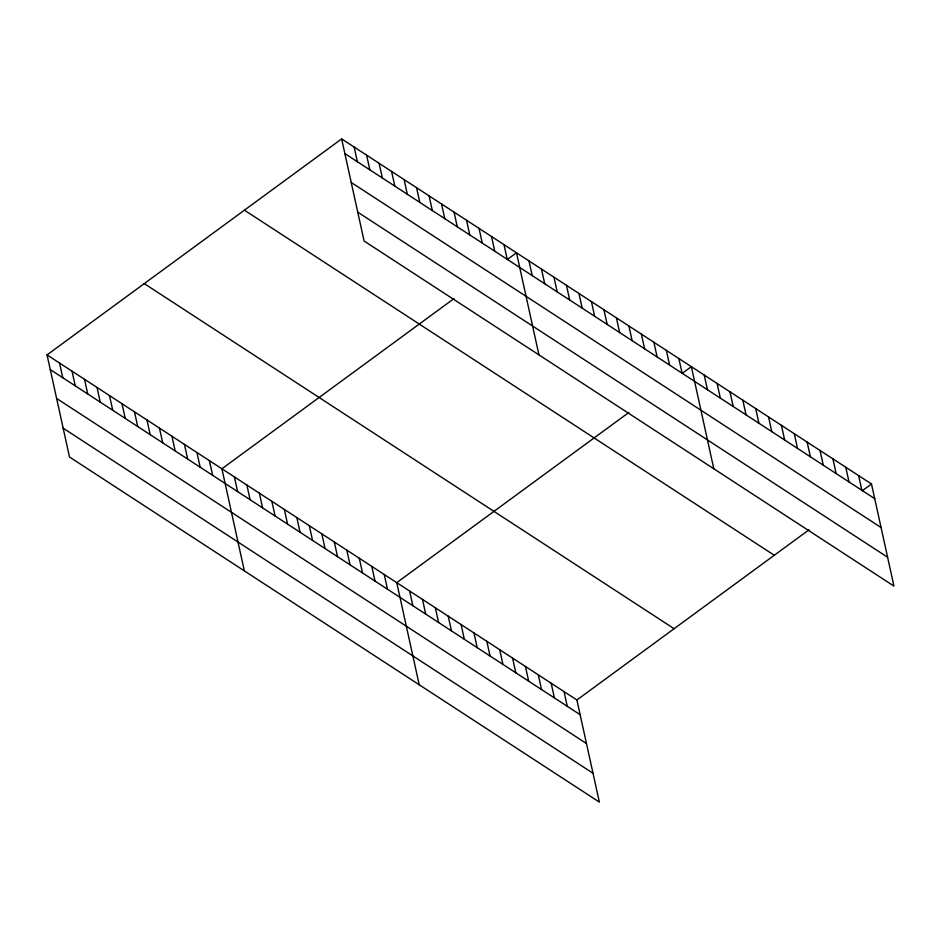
<?xml version="1.0" encoding="UTF-8"?>
<svg xmlns="http://www.w3.org/2000/svg" width="941" height="941" viewBox="0 0 941 941"><rect width="100%" height="100%" fill="white"/><g stroke="black" fill="none" stroke-linecap="round" stroke-linejoin="round"><path stroke-width="1.41" d="M47.05 354.898L576.904 699.986L599.358 802.097L69.505 457.008L47.05 354.898L341.642 138.903L871.495 483.992L893.95 586.102L364.096 241.014L341.642 138.903M453.997 298.603L221.9 468.771L244.354 570.893M507.234 259.563L516.503 252.776L538.946 354.898M628.847 412.476L396.749 582.655L419.204 684.766M682.096 373.448L691.353 366.661L713.796 468.771M576.904 699.986L809.001 529.807M862.238 490.779L871.495 483.992M344.876 153.595L874.73 498.683M351.216 182.448L881.07 527.536M357.756 212.16L887.61 557.26M244.425 210.184L774.278 555.272M144.267 283.617L674.121 628.706M50.285 369.59L580.126 714.678M56.625 398.443L586.478 743.531M63.153 428.167L593.006 773.255M858.627 475.605L861.862 490.308M845.759 467.23L848.994 481.921M832.891 458.843L836.126 473.546M820.023 450.468L823.257 465.16M807.155 442.082L810.389 456.785M794.286 433.707L797.521 448.398M781.418 425.32L784.653 440.023M768.562 416.945L771.785 431.637M755.694 408.559L758.917 423.262M742.825 400.184L746.048 414.875M729.957 391.797L733.18 406.5M717.089 383.422L720.312 398.114M704.221 375.036L707.444 389.739M678.861 358.521L682.096 373.224M666.369 350.393L669.604 365.084M653.877 342.253L657.112 356.945M641.397 334.126L644.62 348.817M628.906 325.986L632.129 340.677M616.414 317.858L619.648 332.549M603.922 309.718L607.157 324.41M591.43 301.59L594.665 316.282M578.95 293.451L582.173 308.142M566.458 285.311L569.681 300.014M553.967 277.183L557.201 291.875M541.475 269.044L544.71 283.747M528.983 260.916L532.218 275.607M504.011 244.648L507.234 259.34M491.52 236.509L494.754 251.2M479.028 228.381L482.262 243.072M466.536 220.241L469.771 234.932M564.035 691.6L567.27 706.303M454.056 212.113L457.279 226.805M551.167 683.225L554.402 697.916M441.564 203.974L444.787 218.665M538.299 674.838L541.534 689.541M429.072 195.834L432.307 210.537M525.431 666.463L528.666 681.155M416.581 187.706L419.815 202.397M512.563 658.077L515.797 672.78M404.089 179.566L407.324 194.269M499.695 649.702L502.929 664.393M391.609 171.438L394.832 186.13M486.826 641.315L490.061 656.018M379.117 163.299L382.34 178.002M473.958 632.94L477.193 647.631M366.625 155.171L369.86 169.862M461.09 624.553L464.325 639.257M354.134 147.031L357.368 161.723M448.222 616.179L451.457 630.87M435.354 607.792L438.588 622.495M422.485 599.417L425.72 614.108M409.617 591.03L412.852 605.733M384.257 574.516L387.492 589.219M371.777 566.388L375 581.079M359.286 558.248L362.52 572.951M346.794 550.12L350.028 564.812M334.302 541.981L337.537 556.684M321.81 533.853L325.045 548.544M309.33 525.713L312.553 540.405M296.838 517.585L300.073 532.277M284.347 509.446L287.581 524.137M271.855 501.318L275.09 516.009M259.375 493.178L262.598 507.869M246.883 485.038L250.106 499.742M234.391 476.911L237.626 491.602M209.408 460.643L212.642 475.334M196.928 452.503L200.151 467.207M184.436 444.375L187.659 459.067M171.944 436.236L175.179 450.927M159.452 428.108L162.687 442.799M146.961 419.968L150.195 434.66M134.481 411.84L137.704 426.532M121.989 403.701L125.212 418.392M109.497 395.573L112.732 410.264M97.005 387.433L100.24 402.125M84.514 379.294L87.748 393.997M72.034 371.166L75.256 385.857M59.542 363.026L62.765 377.729"/></g></svg>
